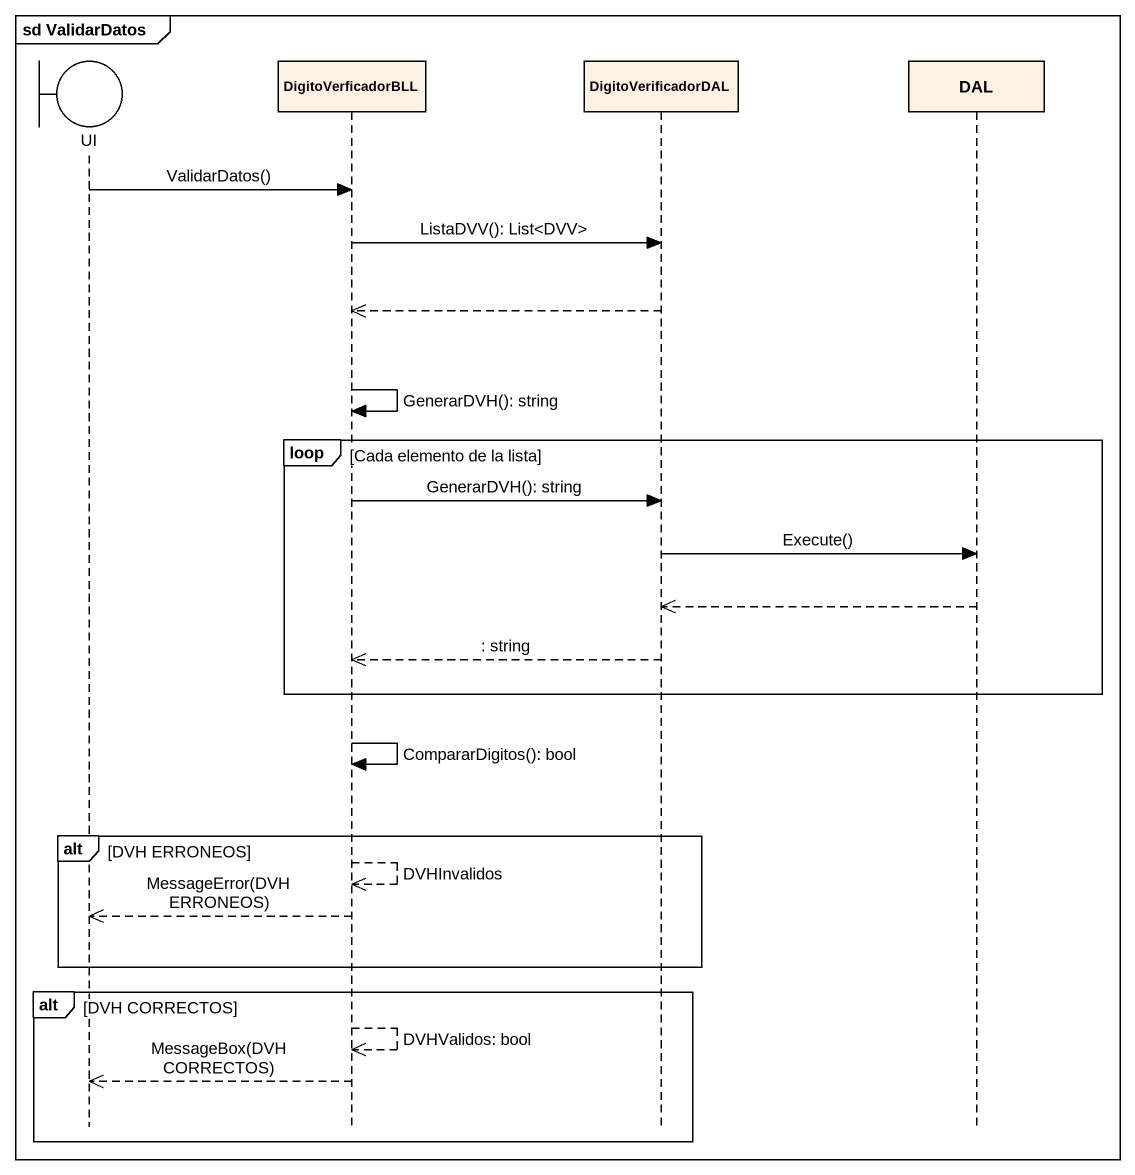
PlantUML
@startuml
mainframe sd ValidarDatos
hide footbox
boundary UI
participant DigitoVerficadorBLL
participant DigitoVerificadorDAL
participant DAL

UI -> DigitoVerficadorBLL : ValidarDatos()
DigitoVerficadorBLL -> DigitoVerificadorDAL : ListaDVV(): List<DVV>
DigitoVerificadorDAL -->> DigitoVerficadorBLL
DigitoVerficadorBLL -> DigitoVerficadorBLL : GenerarDVH(): string
loop Cada elemento de la lista
  DigitoVerficadorBLL -> DigitoVerificadorDAL : GenerarDVH(): string
  DigitoVerificadorDAL -> DAL : Execute()
  DAL -->> DigitoVerificadorDAL
  DigitoVerificadorDAL -->> DigitoVerficadorBLL : : string
end
DigitoVerficadorBLL -> DigitoVerficadorBLL : CompararDigitos(): bool
alt DVH ERRONEOS
  DigitoVerficadorBLL -->> DigitoVerficadorBLL : DVHInvalidos
  DigitoVerficadorBLL -->> UI : MessageError(DVH ERRONEOS)
end
alt DVH CORRECTOS
  DigitoVerficadorBLL -->> DigitoVerficadorBLL : DVHValidos: bool
  DigitoVerficadorBLL -->> UI : MessageBox(DVH CORRECTOS)
end
@enduml
